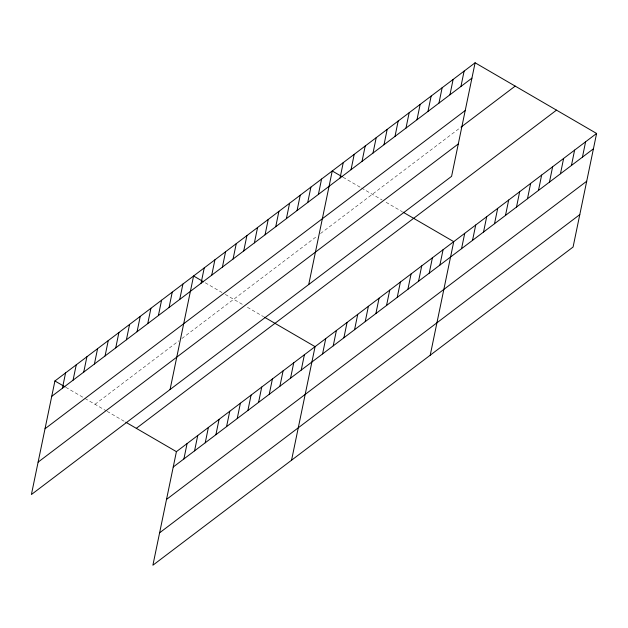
<?xml version="1.0" encoding="UTF-8"?>
<svg xmlns="http://www.w3.org/2000/svg" width="628" height="628" viewBox="0 0 628 628"><rect width="100%" height="100%" fill="white"/><g stroke="black" fill="none" stroke-linecap="round" stroke-linejoin="round"><path stroke-width="0.47" stroke-dasharray="3.14 2.35" d="M95.009 404.306L178.815 340.839M181.861 338.531L317.478 235.838M320.523 233.53L460.253 127.719M343.1 177.284L360.637 187.489M361.477 187.976L382.052 199.947M386.102 202.302L402.305 211.73M205.27 282.781L221.974 292.499M225.319 294.438L243.389 304.957M247.44 307.312L263.642 316.732M65.775 387.295L84.152 397.987M84.984 398.474L106.352 410.9M107.16 411.371L124.98 421.741"/><path stroke-width="0.94" d="M475.106 62.784L54.919 380.976L31.4 494.534L451.587 176.342L475.106 62.784L596.6 133.466L573.081 247.024L152.894 565.216L176.413 451.658L596.6 133.466M62.4 388.253L65.587 372.899M73.068 380.175L76.247 364.821M83.736 372.106L86.915 356.751M94.404 364.028L97.583 348.673M105.072 355.95L108.252 340.596M115.733 347.873L118.912 332.518M126.401 339.795L129.58 324.441M137.069 331.717L140.248 316.363M147.737 323.64L150.916 308.285M158.397 315.562L161.577 300.208M169.065 307.485L172.245 292.13M179.734 299.407L182.913 284.052M170.062 389.533L193.581 275.975L203.605 281.807M201.062 283.252L204.241 267.897M211.73 275.174L214.909 259.819M222.398 267.096L225.578 251.742M183.902 458.935L187.081 443.58M233.066 259.019L236.246 243.664M194.562 450.857L197.742 435.502M243.727 250.941L246.914 235.586M205.23 442.779L208.41 427.425M254.395 242.863L257.574 227.509M215.899 434.702L219.078 419.347M265.063 234.786L268.242 219.431M226.567 426.624L229.746 411.269M275.731 226.708L278.911 211.353M237.227 418.546L240.406 403.192M286.399 218.63L289.579 203.276M247.895 410.469L251.074 395.114M297.06 210.553L300.239 195.198M258.563 402.399L261.743 387.044M307.728 202.483L310.907 187.128M269.231 394.321L272.411 378.967M318.396 194.405L321.575 179.051M279.892 386.244L283.079 370.889M308.725 284.531L332.243 170.973L342.268 176.798M290.56 378.166L293.739 362.811M340.054 177.999L343.233 162.652M301.228 370.088L304.407 354.734M351.036 169.678L354.223 154.323M291.557 460.214L315.075 346.656L264.451 317.203M362.026 161.357L365.206 146.002M322.564 353.933L325.744 338.578M373.016 153.036L376.196 137.681M333.225 345.855L336.404 330.501M343.893 337.778L347.072 322.423M384.006 144.715L387.186 129.36M354.561 329.7L357.74 314.345M394.996 136.394L398.176 121.039M365.229 321.622L368.408 306.268M405.986 128.073L409.166 112.718M375.889 313.545L379.069 298.19M416.976 119.752L420.156 104.397M386.558 305.467L389.737 290.112M427.966 111.423L431.146 96.068M397.226 297.389L400.405 282.035M438.956 103.102L442.136 87.747M407.894 289.312L411.073 273.957M449.946 94.781L453.126 79.426M418.554 281.234L421.733 265.88M460.936 86.46L464.116 71.105M429.222 273.156L432.402 257.802M439.89 265.079L443.07 249.724M430.219 355.205L453.738 241.647L403.113 212.201M461.549 248.68L464.728 233.326M472.539 240.359L475.718 225.005M483.529 232.038L486.708 216.684M494.511 223.717L497.698 208.363M505.501 215.396L508.68 200.042M516.491 207.075L519.67 191.721M527.481 198.746L530.66 183.392M538.471 190.425L541.65 175.071M549.461 182.104L552.64 166.75M560.451 173.783L563.63 158.429M571.441 165.462L574.62 150.108M582.431 157.141L585.61 141.787M51.739 396.331L471.926 78.139M45.028 428.743L465.215 110.544M460.983 127.162L515.196 86.107M38.112 462.13L458.299 143.938M136.315 428.335L556.51 110.136M173.234 467.012L593.421 148.82M166.522 499.417L586.709 181.225M159.606 532.811L579.793 214.611M54.919 380.976L64.943 386.809M125.788 422.212L176.413 451.658"/></g></svg>
